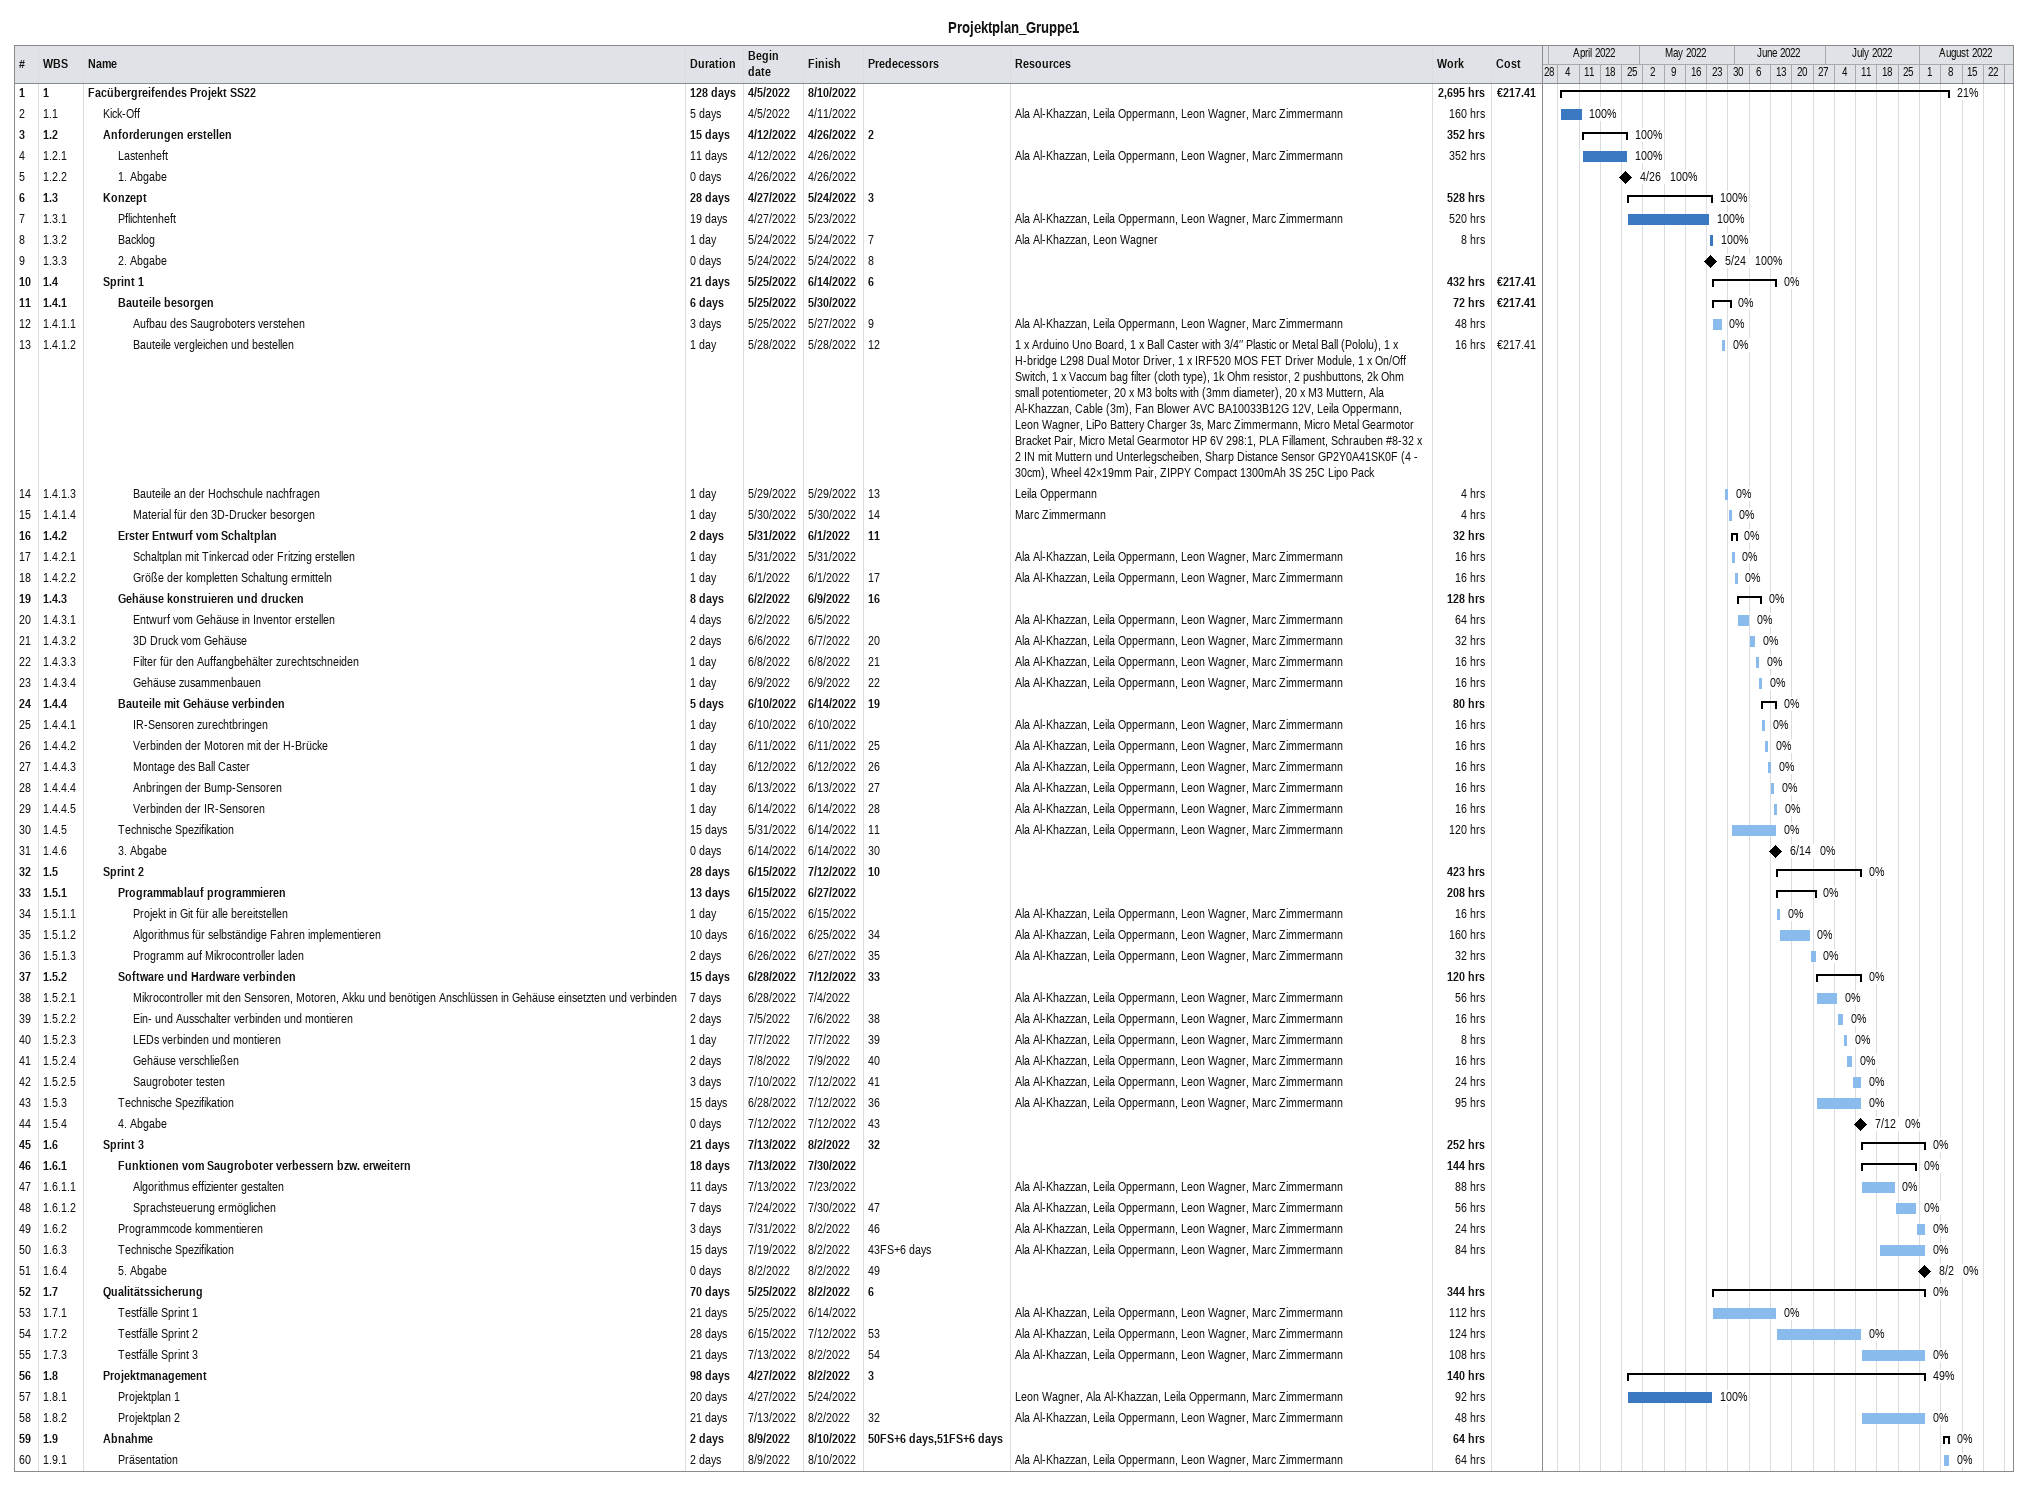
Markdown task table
Projektplan_Gruppe1

| ID | WBS | Task | Duration | Start | Finish | Predecessors | Resources | % complete | Work (h) | Cost (€) |
|---|---|---|---|---|---|---|---|---|---|---|
| 1 | 1 | **Facübergreifendes Projekt SS22** | 128d | 2022-04-05 | 2022-08-10 |  |  | 21 | 2695 | 217.41 |
| 2 | 1.1 | Kick-Off | 5d | 2022-04-05 | 2022-04-11 |  | Ala Al-Khazzan, Leila Oppermann, Leon Wagner, Marc Zimmermann | 100 | 160 |  |
| 3 | 1.2 | **Anforderungen erstellen** | 15d | 2022-04-12 | 2022-04-26 | 2 |  | 100 | 352 |  |
| 4 | 1.2.1 | Lastenheft | 11d | 2022-04-12 | 2022-04-26 |  | Ala Al-Khazzan, Leila Oppermann, Leon Wagner, Marc Zimmermann | 100 | 352 |  |
| 5 | 1.2.2 | 1. Abgabe | 0d | 2022-04-26 | 2022-04-26 |  |  | 100 |  |  |
| 6 | 1.3 | **Konzept** | 28d | 2022-04-27 | 2022-05-24 | 3 |  | 100 | 528 |  |
| 7 | 1.3.1 | Pflichtenheft | 19d | 2022-04-27 | 2022-05-23 |  | Ala Al-Khazzan, Leila Oppermann, Leon Wagner, Marc Zimmermann | 100 | 520 |  |
| 8 | 1.3.2 | Backlog | 1d | 2022-05-24 | 2022-05-24 | 7 | Ala Al-Khazzan, Leon Wagner | 100 | 8 |  |
| 9 | 1.3.3 | 2. Abgabe | 0d | 2022-05-24 | 2022-05-24 | 8 |  | 100 |  |  |
| 10 | 1.4 | **Sprint 1** | 21d | 2022-05-25 | 2022-06-14 | 6 |  | 0 | 432 | 217.41 |
| 11 | 1.4.1 | **Bauteile besorgen** | 6d | 2022-05-25 | 2022-05-30 |  |  | 0 | 72 | 217.41 |
| 12 | 1.4.1.1 | Aufbau des Saugroboters verstehen | 3d | 2022-05-25 | 2022-05-27 | 9 | Ala Al-Khazzan, Leila Oppermann, Leon Wagner, Marc Zimmermann | 0 | 48 |  |
| 13 | 1.4.1.2 | Bauteile vergleichen und bestellen | 1d | 2022-05-28 | 2022-05-28 | 12 | 1 x Arduino Uno Board, 1 x Ball Caster with 3/4″ Plastic or Metal Ball (Pololu), 1 x H-bridge L298 Dual Motor Driver, 1 x IRF520 MOS FET Driver Module, 1 x On/Off Switch, 1 x Vaccum bag filter (cloth type), 1k Ohm resistor, 2 pushbuttons, 2k Ohm small potentiometer, 20 x M3 bolts with (3mm diameter), 20 x M3 Muttern, Ala Al-Khazzan, Cable (3m), Fan Blower AVC BA10033B12G 12V, Leila Oppermann, Leon Wagner, LiPo Battery Charger 3s, Marc Zimmermann, Micro Metal Gearmotor Bracket Pair, Micro Metal Gearmotor HP 6V 298:1, PLA Fillament, Schrauben #8-32 x 2 IN mit Muttern und Unterlegscheiben, Sharp Distance Sensor GP2Y0A41SK0F (4 - 30cm), Wheel 42×19mm Pair, ZIPPY Compact 1300mAh 3S 25C Lipo Pack | 0 | 16 | 217.41 |
| 14 | 1.4.1.3 | Bauteile an der Hochschule nachfragen | 1d | 2022-05-29 | 2022-05-29 | 13 | Leila Oppermann | 0 | 4 |  |
| 15 | 1.4.1.4 | Material für den 3D-Drucker besorgen | 1d | 2022-05-30 | 2022-05-30 | 14 | Marc Zimmermann | 0 | 4 |  |
| 16 | 1.4.2 | **Erster Entwurf vom Schaltplan** | 2d | 2022-05-31 | 2022-06-01 | 11 |  | 0 | 32 |  |
| 17 | 1.4.2.1 | Schaltplan mit Tinkercad oder Fritzing erstellen | 1d | 2022-05-31 | 2022-05-31 |  | Ala Al-Khazzan, Leila Oppermann, Leon Wagner, Marc Zimmermann | 0 | 16 |  |
| 18 | 1.4.2.2 | Größe der kompletten Schaltung ermitteln | 1d | 2022-06-01 | 2022-06-01 | 17 | Ala Al-Khazzan, Leila Oppermann, Leon Wagner, Marc Zimmermann | 0 | 16 |  |
| 19 | 1.4.3 | **Gehäuse konstruieren und drucken** | 8d | 2022-06-02 | 2022-06-09 | 16 |  | 0 | 128 |  |
| 20 | 1.4.3.1 | Entwurf vom Gehäuse in Inventor erstellen | 4d | 2022-06-02 | 2022-06-05 |  | Ala Al-Khazzan, Leila Oppermann, Leon Wagner, Marc Zimmermann | 0 | 64 |  |
| 21 | 1.4.3.2 | 3D Druck vom Gehäuse | 2d | 2022-06-06 | 2022-06-07 | 20 | Ala Al-Khazzan, Leila Oppermann, Leon Wagner, Marc Zimmermann | 0 | 32 |  |
| 22 | 1.4.3.3 | Filter für den Auffangbehälter zurechtschneiden | 1d | 2022-06-08 | 2022-06-08 | 21 | Ala Al-Khazzan, Leila Oppermann, Leon Wagner, Marc Zimmermann | 0 | 16 |  |
| 23 | 1.4.3.4 | Gehäuse zusammenbauen | 1d | 2022-06-09 | 2022-06-09 | 22 | Ala Al-Khazzan, Leila Oppermann, Leon Wagner, Marc Zimmermann | 0 | 16 |  |
| 24 | 1.4.4 | **Bauteile mit Gehäuse verbinden** | 5d | 2022-06-10 | 2022-06-14 | 19 |  | 0 | 80 |  |
| 25 | 1.4.4.1 | IR-Sensoren zurechtbringen | 1d | 2022-06-10 | 2022-06-10 |  | Ala Al-Khazzan, Leila Oppermann, Leon Wagner, Marc Zimmermann | 0 | 16 |  |
| 26 | 1.4.4.2 | Verbinden der Motoren mit der H-Brücke | 1d | 2022-06-11 | 2022-06-11 | 25 | Ala Al-Khazzan, Leila Oppermann, Leon Wagner, Marc Zimmermann | 0 | 16 |  |
| 27 | 1.4.4.3 | Montage des Ball Caster | 1d | 2022-06-12 | 2022-06-12 | 26 | Ala Al-Khazzan, Leila Oppermann, Leon Wagner, Marc Zimmermann | 0 | 16 |  |
| 28 | 1.4.4.4 | Anbringen der Bump-Sensoren | 1d | 2022-06-13 | 2022-06-13 | 27 | Ala Al-Khazzan, Leila Oppermann, Leon Wagner, Marc Zimmermann | 0 | 16 |  |
| 29 | 1.4.4.5 | Verbinden der IR-Sensoren | 1d | 2022-06-14 | 2022-06-14 | 28 | Ala Al-Khazzan, Leila Oppermann, Leon Wagner, Marc Zimmermann | 0 | 16 |  |
| 30 | 1.4.5 | Technische Spezifikation | 15d | 2022-05-31 | 2022-06-14 | 11 | Ala Al-Khazzan, Leila Oppermann, Leon Wagner, Marc Zimmermann | 0 | 120 |  |
| 31 | 1.4.6 | 3. Abgabe | 0d | 2022-06-14 | 2022-06-14 | 30 |  | 0 |  |  |
| 32 | 1.5 | **Sprint 2** | 28d | 2022-06-15 | 2022-07-12 | 10 |  | 0 | 423 |  |
| 33 | 1.5.1 | **Programmablauf programmieren** | 13d | 2022-06-15 | 2022-06-27 |  |  | 0 | 208 |  |
| 34 | 1.5.1.1 | Projekt in Git für alle bereitstellen | 1d | 2022-06-15 | 2022-06-15 |  | Ala Al-Khazzan, Leila Oppermann, Leon Wagner, Marc Zimmermann | 0 | 16 |  |
| 35 | 1.5.1.2 | Algorithmus für selbständige Fahren implementieren | 10d | 2022-06-16 | 2022-06-25 | 34 | Ala Al-Khazzan, Leila Oppermann, Leon Wagner, Marc Zimmermann | 0 | 160 |  |
| 36 | 1.5.1.3 | Programm auf Mikrocontroller laden | 2d | 2022-06-26 | 2022-06-27 | 35 | Ala Al-Khazzan, Leila Oppermann, Leon Wagner, Marc Zimmermann | 0 | 32 |  |
| 37 | 1.5.2 | **Software und Hardware verbinden** | 15d | 2022-06-28 | 2022-07-12 | 33 |  | 0 | 120 |  |
| 38 | 1.5.2.1 | Mikrocontroller mit den Sensoren, Motoren, Akku und benötigen Anschlüssen in Gehäuse einsetzten und verbinden | 7d | 2022-06-28 | 2022-07-04 |  | Ala Al-Khazzan, Leila Oppermann, Leon Wagner, Marc Zimmermann | 0 | 56 |  |
| 39 | 1.5.2.2 | Ein- und Ausschalter verbinden und montieren | 2d | 2022-07-05 | 2022-07-06 | 38 | Ala Al-Khazzan, Leila Oppermann, Leon Wagner, Marc Zimmermann | 0 | 16 |  |
| 40 | 1.5.2.3 | LEDs verbinden und montieren | 1d | 2022-07-07 | 2022-07-07 | 39 | Ala Al-Khazzan, Leila Oppermann, Leon Wagner, Marc Zimmermann | 0 | 8 |  |
| 41 | 1.5.2.4 | Gehäuse verschließen | 2d | 2022-07-08 | 2022-07-09 | 40 | Ala Al-Khazzan, Leila Oppermann, Leon Wagner, Marc Zimmermann | 0 | 16 |  |
| 42 | 1.5.2.5 | Saugroboter testen | 3d | 2022-07-10 | 2022-07-12 | 41 | Ala Al-Khazzan, Leila Oppermann, Leon Wagner, Marc Zimmermann | 0 | 24 |  |
| 43 | 1.5.3 | Technische Spezifikation | 15d | 2022-06-28 | 2022-07-12 | 36 | Ala Al-Khazzan, Leila Oppermann, Leon Wagner, Marc Zimmermann | 0 | 95 |  |
| 44 | 1.5.4 | 4. Abgabe | 0d | 2022-07-12 | 2022-07-12 | 43 |  | 0 |  |  |
| 45 | 1.6 | **Sprint 3** | 21d | 2022-07-13 | 2022-08-02 | 32 |  | 0 | 252 |  |
| 46 | 1.6.1 | **Funktionen vom Saugroboter verbessern bzw. erweitern** | 18d | 2022-07-13 | 2022-07-30 |  |  | 0 | 144 |  |
| 47 | 1.6.1.1 | Algorithmus effizienter gestalten | 11d | 2022-07-13 | 2022-07-23 |  | Ala Al-Khazzan, Leila Oppermann, Leon Wagner, Marc Zimmermann | 0 | 88 |  |
| 48 | 1.6.1.2 | Sprachsteuerung ermöglichen | 7d | 2022-07-24 | 2022-07-30 | 47 | Ala Al-Khazzan, Leila Oppermann, Leon Wagner, Marc Zimmermann | 0 | 56 |  |
| 49 | 1.6.2 | Programmcode kommentieren | 3d | 2022-07-31 | 2022-08-02 | 46 | Ala Al-Khazzan, Leila Oppermann, Leon Wagner, Marc Zimmermann | 0 | 24 |  |
| 50 | 1.6.3 | Technische Spezifikation | 15d | 2022-07-19 | 2022-08-02 | 43FS+6d | Ala Al-Khazzan, Leila Oppermann, Leon Wagner, Marc Zimmermann | 0 | 84 |  |
| 51 | 1.6.4 | 5. Abgabe | 0d | 2022-08-02 | 2022-08-02 | 49 |  | 0 |  |  |
| 52 | 1.7 | **Qualitätssicherung** | 70d | 2022-05-25 | 2022-08-02 | 6 |  | 0 | 344 |  |
| 53 | 1.7.1 | Testfälle Sprint 1 | 21d | 2022-05-25 | 2022-06-14 |  | Ala Al-Khazzan, Leila Oppermann, Leon Wagner, Marc Zimmermann | 0 | 112 |  |
| 54 | 1.7.2 | Testfälle Sprint 2 | 28d | 2022-06-15 | 2022-07-12 | 53 | Ala Al-Khazzan, Leila Oppermann, Leon Wagner, Marc Zimmermann | 0 | 124 |  |
| 55 | 1.7.3 | Testfälle Sprint 3 | 21d | 2022-07-13 | 2022-08-02 | 54 | Ala Al-Khazzan, Leila Oppermann, Leon Wagner, Marc Zimmermann | 0 | 108 |  |
| 56 | 1.8 | **Projektmanagement** | 98d | 2022-04-27 | 2022-08-02 | 3 |  | 49 | 140 |  |
| 57 | 1.8.1 | Projektplan 1 | 20d | 2022-04-27 | 2022-05-24 |  | Leon Wagner, Ala Al-Khazzan, Leila Oppermann, Marc Zimmermann | 100 | 92 |  |
| 58 | 1.8.2 | Projektplan 2 | 21d | 2022-07-13 | 2022-08-02 | 32 | Ala Al-Khazzan, Leila Oppermann, Leon Wagner, Marc Zimmermann | 0 | 48 |  |
| 59 | 1.9 | **Abnahme** | 2d | 2022-08-09 | 2022-08-10 | 50FS+6d, 51FS+6d |  | 0 | 64 |  |
| 60 | 1.9.1 | Präsentation | 2d | 2022-08-09 | 2022-08-10 |  | Ala Al-Khazzan, Leila Oppermann, Leon Wagner, Marc Zimmermann | 0 | 64 |  |
